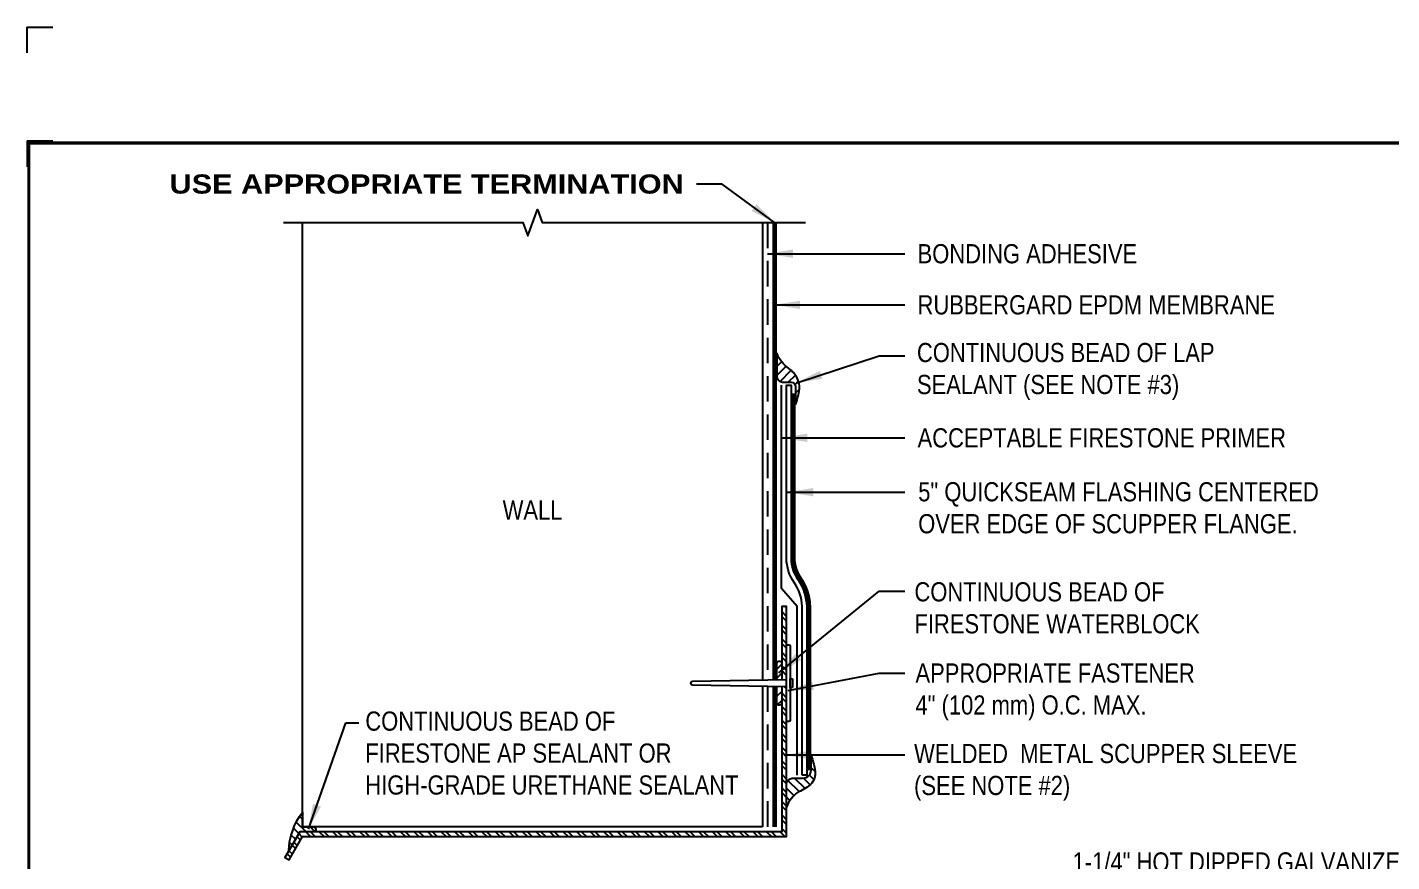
# Model space of a CAD drawing. Header units: inches. Extents: x 233.4 to 253.5, y 91 to 107.7.
# Drawn here: x 233.45 to 246.79, y 99.59 to 107.75 of the extents above; entities that cross this region are included whole.
import ezdxf
from ezdxf.enums import TextEntityAlignment as Align

# ---------------------------------------------------------------- set-up
doc = ezdxf.new("R2010")
doc.units = ezdxf.units.IN
doc.header["$MEASUREMENT"] = 0
doc.linetypes.add('HIDDEN', pattern=[0.375, 0.25, -0.125])
doc.layers.get('0').update_dxf_attribs({"linetype": 'CONTINUOUS'})
doc.layers.get('DEFPOINTS').update_dxf_attribs({"linetype": 'CONTINUOUS'})
for name, color, linetype in [('FSBP-ACCESSORY-OTHER', 7, 'CONTINUOUS'), ('FSBP-ADHESIVE', 1, 'HIDDEN'), ('FSBP-ANNO-NOTE', 7, 'CONTINUOUS'), ('FSBP-MEMBRANE', 7, 'CONTINUOUS'), ('FSBP-SEALANTS', 1, 'CONTINUOUS'), ('FSBP-TTLB-BORDER', 7, 'CONTINUOUS'), ('FSBP-TTLB-TEXT', 7, 'CONTINUOUS'), ('FSBP-WALL-CURB', 9, 'CONTINUOUS')]:
    doc.layers.add(name, color=color, linetype=linetype)
doc.styles.add('FSBP_ARIAL', font='arial.ttf')
doc.styles.add('FSBP_ARIAL_BOLD', font='')
doc.styles.add('FSBP_ARIAL_NAR', font='ARIALN.TTF')
doc.styles.get('FSBP_ARIAL_BOLD').set_extended_font_data('Arial Black')
doc.linetypes.add('ZIGZAG', pattern='A,0.0001,-0.2,[131,ltypeshp.shx,S=0.2,R=0,X=-0.2,Y=0],-0.4,[131,ltypeshp.shx,S=0.2,R=180,X=0.2,Y=0],-0.2', length=0.8001)
doc.dimstyles.new('FSBP-LEADER', dxfattribs={"dimtxt": 0.1875, "dimasz": 0.25, "dimexe": 0.0625, "dimexo": 0.125, "dimgap": 0.125, "dimtad": 0, "dimtih": 1, "dimtoh": 1, "dimdec": 4, "dimzin": 0, "dimdsep": 46, "dimlunit": 4, "dimtxsty": 'FSBP_ARIAL_NAR', "dimcen": 0.09375, "dimclrd": 256, "dimclre": 256, "dimclrt": 256, "dimadec": 0, "dimazin": 0, "dimtfac": 1, "dimtdec": 4, "dimtofl": 0, "dimtmove": 0, "dimatfit": 3, "dimfxl": 0, "dimtolj": 1, "dimtzin": 0, "dimlwd": -1, "dimlwe": -1, "dimarcsym": 0})
pattern_1 = [(135, (0, 0), (-0.04419417382415922, -0.04419417382415922), [])]

# ---------------------------------------------------------------- blocks, each defined once
blk = doc.blocks.new('TTLB-EPDM_1')
at = {"layer": 'DEFPOINTS', "linetype": 'Continuous', "ltscale": 1.75}
blk.add_lwpolyline([(-0.015625, 13.88083333333333), (-0.015625, 14.13083333333333), (0.234375, 14.13083333333333)], dxfattribs=at)
at = {"layer": 'DEFPOINTS', "color": 1}
blk.add_lwpolyline([(0.234375, 13.015625), (-0.015625, 13.015625), (-0.015625, 12.765625)], dxfattribs=at)
at = {"layer": 'FSBP-TTLB-BORDER', "const_width": 0.03125}
blk.add_lwpolyline([(20, 0), (20, 13), (0, 13), (0, 0)], dxfattribs=at)
at = {"layer": 'FSBP-TTLB-TEXT'}
for tag, height, style, p in [('MAXIMUM_WARRANTY', 0.1875, 'FSBP_ARIAL_BOLD', (18.03987100774941, 0.2240244307510579)), ('ACCPT_SYSTEMS', 0.21875, 'FSBP_ARIAL', (12.49438170418193, -1.125))]:
    blk.add_attdef(tag, text='', height=height, dxfattribs=dict(at, style=style)).set_placement(p, align=Align.MIDDLE_LEFT)
for tag, height, style, p in [('DETAIL_DESCP_LINE_1', 0.21875, 'FSBP_ARIAL_BOLD', (10.33118450231211, -0.3736318192489421)), ('ISSUE_REV_DATE', 0.21875, 'FSBP_ARIAL', (16.84069633627263, -0.7282559425942452)), ('DETAIL_NUMBER', 0.4375, 'FSBP_ARIAL', (18.91941590748775, -0.8931630692489421))]:
    blk.add_attdef(tag, text='', height=height, dxfattribs=dict(at, style=style)).set_placement(p, align=Align.MIDDLE_CENTER)
blk = doc.blocks.new('FSBP_MASONRY_CAP_NAIL')
at = {"layer": 'FSBP-ACCESSORY-OTHER'}
for points in [[(0, -0.484375), (0, 0.484375, -0.414213562373095), (0.015625, 0.5), (0.03125000000005684, 0.5, -0.4142135623730784), (0.04687500000005684, 0.484375), (0.04687500000005684, -0.484375, -0.414213562373095), (0.03125000000005684, -0.5), (0.015625, -0.5, -0.414213562373095)], [(0.04687500000005684, -0.0625), (0.04687500000005684, 0.0625), (0.0625, 0.0625, -0.4142135623727753), (0.078125, 0.04687500000001421), (0.07812500000017053, -0.04687499999997158, -0.4142135623735997), (0.06250000000017053, -0.0625)]]:
    blk.add_lwpolyline(points, format="xyb", close=True, dxfattribs=at)
blk.add_lwpolyline([(0, 0.04500000000000171), (-1.22750000000002, 0.02250000000000085, 0.9999999999974739), (-1.227500000000077, -0.02250000000000085), (0, -0.04500000000000171)], format="xyb", dxfattribs=at)

msp = doc.modelspace()

# ---------------------------------------------------------------- hatches: boundary and pattern name
at = {"layer": 'FSBP-ACCESSORY-OTHER'}
h = msp.add_hatch(dxfattribs=at)
h.set_pattern_fill('STEEL', color=256, scale=0.75, angle=90, style=0)
h.set_pattern_definition([(135, (0, 0), (-0.06629126073623884, -0.06629126073623882), []), (135, (-0.046875, 2.870171141771197e-18), (-0.06629126073623884, -0.06629126073623882), [])])
h.paths.add_polyline_path([(240.873723427443, 102.0821915252026), (240.826848427443, 102.0821915252027), (240.826848427443, 101.3650823093167), (240.873723427443, 101.3659415252026)])
h.paths.add_polyline_path([(240.873723427443, 101.2984415252027), (240.826848427443, 101.2993007410886), (240.826848427443, 99.87906652520266), (236.1125614456863, 99.87906652520266), (235.9666846322686, 99.62640047271658), (236.0072795730709, 99.60296297271668), (236.1396247395546, 99.83219152520266), (240.873723427443, 99.83219152520266)])
at = {"layer": 'FSBP-SEALANTS'}
h = msp.add_hatch(dxfattribs=at)
h.set_pattern_fill('ANSI31', color=256, scale=0.5, angle=-1.272221872585407e-14, style=0)
h.set_pattern_definition([(44.99999999999999, (-70.53101187349105, 15.15059199038149), (-0.04419417382415921, 0.04419417382415923), [])])
edge = h.paths.add_edge_path()
edge.add_arc((240.1309802197193, 104.3453358002513), 0.8806742413433796, -19.12188776720161, -10.26790623313284)
edge.add_arc((240.7976402410231, 104.2245688589351), 0.2031639180866235, -10.26790623312779, 29.36323011326832)
edge.add_arc((240.7489352482075, 104.1971661717135), 0.2590484740222868, 29.36323011326563, 55.16939645409069)
edge.add_arc((241.0836703614723, 104.6782383766934), 0.3270215409559831, 201.4561993874663, 235.1693964540845, ccw=False)
edge.add_line((240.7793122395545, 104.5586172168936), (240.7793122395545, 104.3196221454741))
edge.add_arc((240.8450696106067, 104.3458739149584), 0.07080386464562315, 201.7629566867324, 261.1657288046064)
edge.add_line((240.83419577165, 104.2759100180179), (240.9193501120982, 104.2759100180179))
edge.add_arc((240.9193501120982, 104.2321978905618), 0.04371212745616239, 0, 90, ccw=False)
edge.add_line((240.9630622395545, 104.2321978905618), (240.9630622395545, 104.0568455376204))
h = msp.add_hatch(dxfattribs=at)
h.set_pattern_fill('ANSI31', color=256, scale=0.5, style=0)
h.set_pattern_definition([(45, (-70.53101187349105, 15.90272080813904), (-0.04419417382415922, 0.04419417382415922), [])])
h.paths.add_polyline_path([(240.8268484274431, 101.5258996386038, 0.9383693217708102), (240.7793122395545, 101.5258996386038), (240.7793122395544, 101.3642109738971), (240.8268484274431, 101.3650823093167)])
h.paths.add_polyline_path([(240.826848427443, 101.2993007410886), (240.7793122395545, 101.3001720765081), (240.7793122395545, 101.1384834118016, 0.9383693217573714), (240.826848427443, 101.1384834118009)])
h = msp.add_hatch(dxfattribs=at)
h.set_pattern_fill('ANSI31', color=256, scale=0.5, angle=90, style=0)
h.set_pattern_definition(pattern_1)
h.paths.add_polyline_path([(241.1505554346087, 100.4905168323484, 0.03865201360557049), (241.116067177443, 100.6220259675005), (241.116067177443, 100.4801816151641, -0.4176669776309901), (241.0137612999868, 100.402961487103), (240.9286069595385, 100.402961487103, 0.2651581416527737), (240.873723427443, 100.3592493596468), (240.873723427443, 100.1202542882273, -0.1481718749551219), (240.9913025131462, 100.2690668816701, 0.1067790383470346), (241.1213006056774, 100.354682326961, 0.2181185113609351)])
h = msp.add_hatch(dxfattribs=at)
h.set_pattern_fill('ANSI31', color=256, scale=0.5, angle=90, style=0)
h.set_pattern_definition(pattern_1)
h.paths.add_polyline_path([(236.1396247395546, 100.0692885670871, 0.1568134340184297), (236.0054318118726, 99.69351255644082), (236.1125614456863, 99.87906652520266), (236.2475325404471, 99.87906652520266, 1), (236.2475325404471, 99.92594152520266), (236.1396247395546, 99.92594152520266)])

# ---------------------------------------------------------------- linework, layer by layer
at = {"layer": 'FSBP-ACCESSORY-OTHER'}
msp.add_lwpolyline([(240.826848427443, 101.2993007410886), (240.826848427443, 99.87906652520266), (236.1125614456863, 99.87906652520266), (235.9666846322686, 99.62640047271663), (236.0072795730709, 99.60296297271671), (236.1396247395546, 99.83219152520266), (240.873723427443, 99.83219152520266), (240.873723427443, 102.0821915252027), (240.826848427443, 102.0821915252027), (240.826848427443, 101.3650823093167)], dxfattribs=at)
at = {"layer": 'FSBP-ADHESIVE', "linetype": 'HIDDEN'}
for p, q in [((240.6864997395544, 105.8361119136399), (240.6864997395544, 101.362509726443)), ((240.6864997395544, 101.3018733239623), (240.6864997395544, 99.92594152520265))]:
    msp.add_line(p, q, dxfattribs=at)
at = {"layer": 'FSBP-ADHESIVE', "linetype": 'ZIGZAG', "ltscale": 0.15, "flags": 128}
msp.add_lwpolyline([(240.9791921774431, 100.4333066151641), (240.9791921774431, 102.0821915252027), (240.8261872395545, 102.2575927862226), (240.8261872395545, 104.2455648899568)], dxfattribs=at)
at = {"layer": 'FSBP-MEMBRANE', "const_width": 0.045}
for points in [[(240.7568122395546, 105.8361119136399), (240.7568122395546, 101.3637985502719)], [(240.7568122395546, 101.3005845001334), (240.7568122395546, 99.92594152520266)]]:
    msp.add_lwpolyline(points, dxfattribs=at)
at = {"layer": 'FSBP-MEMBRANE'}
msp.add_lwpolyline([(241.0260671774431, 100.4333066151641), (241.0260671774431, 102.0821915252027, 0.1478263171344861), (240.9495647084988, 102.3165665252027, -0.1478263171344574), (240.8730622395545, 102.5509415252027), (240.8730622395545, 104.2455648899568), (240.9180622395544, 104.2455648899568), (240.9180622395544, 102.5514499017287, 0.1475040173168654), (240.986473754829, 102.3423099185103, -0.1481012743512336), (241.071067177443, 102.0826736886995), (241.071067177443, 100.4333066151641)], format="xyb", close=True, dxfattribs=at)
at = {"layer": 'FSBP-MEMBRANE', "const_width": 0.045}
msp.add_lwpolyline([(241.093567177443, 100.4801816151641), (241.093567177443, 102.0829061242594, 0.1482244327101985), (241.0049282779941, 102.3551816151641, -0.1473205743198878), (240.9405622395545, 102.5517153647107), (240.9405622395545, 104.1671981647496)], format="xyb", dxfattribs=at)
at = {"layer": 'FSBP-SEALANTS'}
for points in [[(240.9630622395545, 104.0568455376204, 0.03865201360576292), (240.9975504967203, 104.1883546727732, 0.1746679383882355), (240.9747034207355, 104.32418917816, 0.1130789526888565), (240.8968913252577, 104.4098046234508, -0.1481718749551544), (240.7793122395545, 104.5586172168936), (240.7793122395545, 104.3196221454741, 0.2651581416527737), (240.83419577165, 104.2759100180179), (240.9193501120982, 104.2759100180179, -0.4142135623730617), (240.9630622395545, 104.2321978905618)], [(241.116067177443, 100.6220259675005, -0.03865201360576292), (241.1505554346089, 100.4905168323478, -0.2181185113598834), (241.1213006056773, 100.3546823269609, -0.1067790383469848), (240.9913025131462, 100.2690668816702, 0.1481718749551544), (240.873723427443, 100.1202542882273), (240.873723427443, 100.3592493596468, -0.2651581416527737), (240.9286069595385, 100.402961487103), (241.0137612999868, 100.402961487103, 0.4176669776309901), (241.116067177443, 100.4801816151641)], [(236.2475325404471, 99.87906652520266), (236.1125614456863, 99.87906652520266), (236.0054318118726, 99.69351255644082, -0.1568134340184297), (236.1396247395546, 100.0692885670871), (236.1396247395546, 99.92594152520266), (236.2475325404471, 99.92594152520266, -0.9999999999999999)]]:
    msp.add_lwpolyline(points, format="xyb", close=True, dxfattribs=at)
for points in [[(240.7793122395545, 101.3642109738972), (240.7793122395545, 101.5258996386038, -0.9383693217708103), (240.8268484274431, 101.5258996386038), (240.8268484274431, 101.3650823093167)], [(240.8268484274431, 101.2993007410886), (240.8268484274431, 101.1384834118016, -0.9383693217706197), (240.7793122395545, 101.1384834118016), (240.7793122395545, 101.3001720765081)]]:
    msp.add_lwpolyline(points, format="xyb", dxfattribs=at)
at = {"layer": 'FSBP-WALL-CURB'}
for p, q in [((240.6396247395544, 105.8361119136399), (240.6396247395544, 101.361650510557)), ((240.6396247395544, 101.3027325398483), (240.6396247395544, 99.92594152520265)), ((240.6396247395544, 99.92594152520265), (236.1396247395544, 99.92594152520265))]:
    msp.add_line(p, q, dxfattribs=at)
for points in [[(235.9521247395546, 105.8361119136399), (238.2958747395546, 105.8361119136399), (238.3427497395546, 105.707323909603), (238.4364997395546, 105.9648999176769), (238.4833747395546, 105.8361119136399), (241.0605622395545, 105.8361119136399)], [(236.1396247395546, 99.92594152520266), (236.1396247395546, 105.8361119136399)]]:
    msp.add_lwpolyline(points, dxfattribs=at)

# ---------------------------------------------------------------- block references
msp.add_blockref('TTLB-EPDM_1', (233.4627011304549, 93.61596216310237))
at = {"layer": 'FSBP-ACCESSORY-OTHER', "xscale": 0.75, "yscale": 0.75, "zscale": 0.75}
msp.add_blockref('FSBP_MASONRY_CAP_NAIL', (240.873723427443, 101.3321915252026), dxfattribs=at)

# ---------------------------------------------------------------- texts
at = {"layer": 'FSBP-ANNO-NOTE', "style": 'FSBP_ARIAL_BOLD'}
msp.add_text('USE APPROPRIATE TERMINATION', height=0.1875, dxfattribs=at).set_placement((239.8686643350611, 106.2139991808112), align=Align.MIDDLE_RIGHT)
at = {"layer": 'FSBP-ANNO-NOTE', "style": 'FSBP_ARIAL_NAR'}
for s, p in [('BONDING ADHESIVE', (242.1562186442828, 105.5321437117918)), ('RUBBERGARD EPDM MEMBRANE', (242.1562186442828, 105.0321437117918)), ('ACCEPTABLE FIRESTONE PRIMER', (242.1562186442828, 103.7313624617918))]:
    msp.add_text(s, height=0.1875, dxfattribs=at).set_placement(p, align=Align.MIDDLE_LEFT)
msp.add_text('WALL', height=0.1875, dxfattribs=at).set_placement((238.3896247395544, 103.0251555106087), align=Align.MIDDLE_CENTER)
at = {"layer": 'FSBP-ANNO-NOTE', "char_height": 0.1875, "attachment_point": 1, "style": 'FSBP_ARIAL_NAR'}
for s, width, heights, insert in [('CONTINUOUS BEAD OF LAP SEALANT (SEE NOTE #3)', 3.632365399327682, [0.592832565858771], (242.1498433799352, 104.6595072528908)), ('5" QUICKSEAM FLASHING CENTERED OVER EDGE OF SCUPPER FLANGE.', 4.41565363279733, [0.592832565858771], (242.1622792776507, 103.2977604635962)), ('CONTINUOUS BEAD OF FIRESTONE WATERBLOCK', 2.791165746701154, [0.592832565858771], (242.1254698870252, 102.3191082238391)), ('APPROPRIATE FASTENER\\P4" (102 mm) O.C. MAX.', 2.791165746701154, [0.592832565858771], (242.1353492761518, 101.524927591463)), ('CONTINUOUS BEAD OF \\PFIRESTONE AP SEALANT OR HIGH-GRADE URETHANE SEALANT ', 3.773341682321188, [0.8974885948900919], (236.753768703009, 101.0548650967467)), ('WELDED  METAL SCUPPER SLEEVE\\P(SEE NOTE #2)', 4.191114183449827, [0.592832565858771], (242.1217651161023, 100.7379460080883)), ('1-1/4" HOT DIPPED GALVANIZED ROOF NAILS 4" (102 mm) O.C.MAX.', 3.68219565149775, [0.592832565858771], (243.6725771805277, 99.67694076044134))]:
    msp.add_mtext_dynamic_manual_height_columns(s, width=width, gutter_width=5, heights=heights, dxfattribs=dict(at, insert=insert))

# ---------------------------------------------------------------- leaders
at = {"layer": 'FSBP-ANNO-NOTE'}
for points in [[(240.7568122395546, 105.8361119136399), (240.2436643350611, 106.2139991808112), (239.9936643350611, 106.2139991808112)], [(240.6864997395544, 105.5321437117918), (242.0312186442829, 105.5321437117918)], [(240.7568122395546, 105.0321437117918), (242.0312186442829, 105.0321437117918)], [(240.9740889411875, 104.2706101218907), (241.7812186442828, 104.5321437117918), (242.0312186442829, 104.5321437117918)], [(240.8261872395545, 103.7313624617918), (242.0312186442829, 103.7313624617918)], [(240.8846783904925, 103.1999921709043), (242.0312186442829, 103.1999921709043)], [(240.7980713033079, 101.4326918655947), (241.7812186442828, 102.2313624617918), (242.0312186442829, 102.2313624617918)], [(240.8885052292903, 101.2592856988138), (241.7812186442828, 101.4305812117918), (242.0312186442829, 101.4305812117918)], [(236.1973360989097, 99.90250402520266), (236.5646794361408, 100.9451574564248), (236.6896794361408, 100.9451574564248)], [(240.8522135391485, 100.6297999617918), (242.0312186442829, 100.6297999617918)]]:
    msp.add_leader(points, dimstyle='FSBP-LEADER', dxfattribs=at)

doc.saveas('drawing.dxf')
